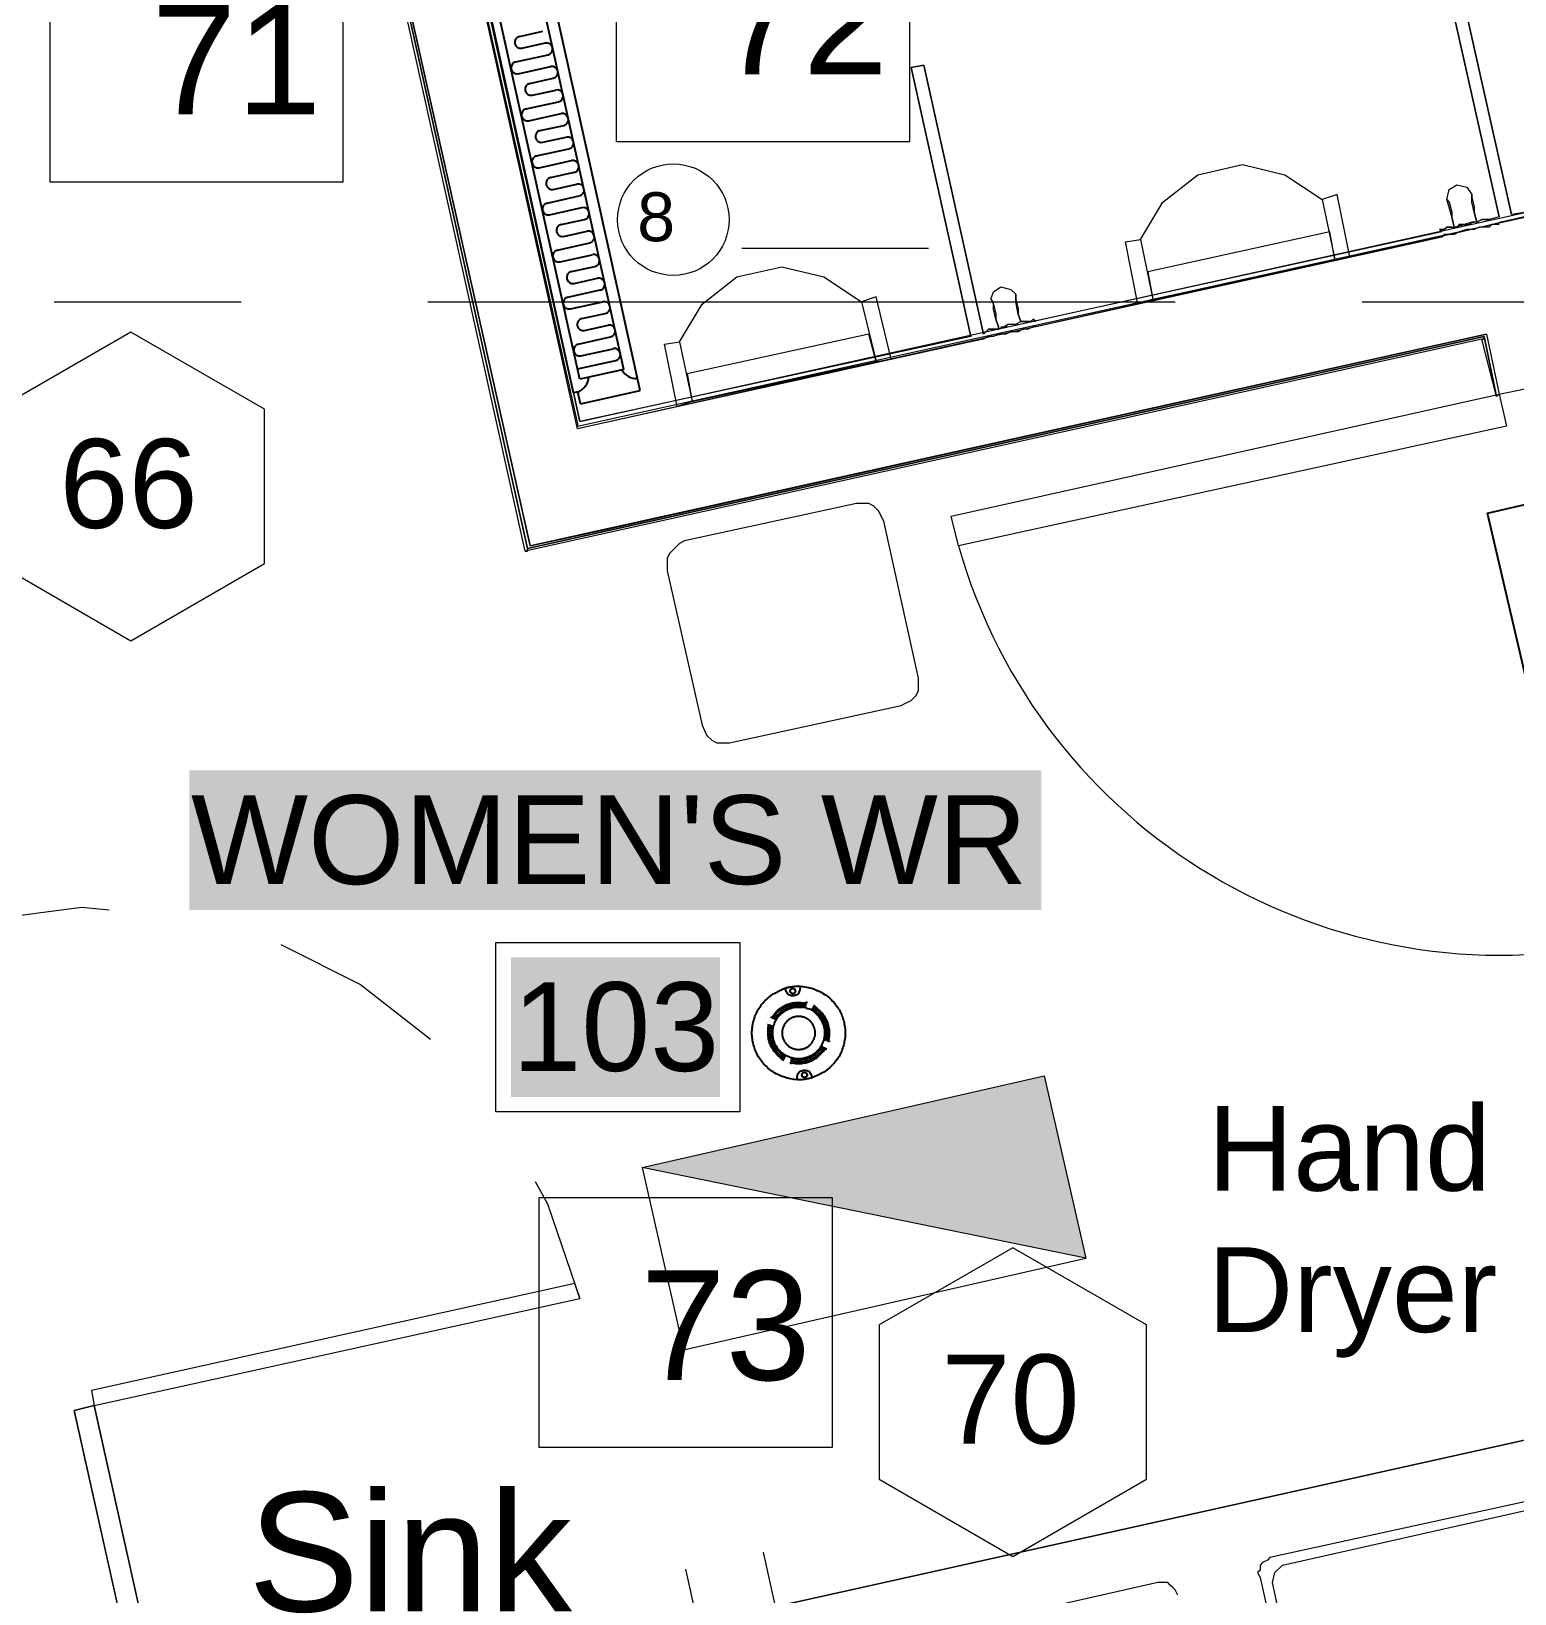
# Model space of a CAD drawing. Header units: inches. Extents: x 0.9 to 36.3, y 0.7 to 23.3.
# Drawn here: x 24.417 to 25.409, y 11.575 to 12.62 of the extents above; entities that cross this region are included whole.
import ezdxf

# ---------------------------------------------------------------- set-up
doc = ezdxf.new("R2010")
doc.units = ezdxf.units.IN
doc.linetypes.add('CENTER', pattern=[50.8, 31.75, -6.35, 6.35, -6.35])
doc.layers.add('Baseboard heater', color=7, linetype='Continuous', true_color=0x581317)
doc.layers.add('PDF_Solid Fills', color=7, linetype='Continuous', true_color=0xffffff)
for name, color, linetype, lineweight, true_color in [('Blocks', 7, 'Continuous', 5, 0x9a9c7f), ('Boarder for name', 7, 'Continuous', 5, 0x777777), ('Doors', 7, 'Continuous', 5, 0xf2db9c), ('Lights', 7, 'Continuous', 15, 0xff0a0a), ('Numbering Baseboard Heater', 7, 'Continuous', 0, 0x581317), ('Numbering Lights', 1, 'Continuous', 15, 0xff0000), ('PDF_Geometry', 7, 'Continuous', 9, 0x777777)]:
    doc.layers.add(name, color=color, linetype=linetype, lineweight=lineweight, true_color=true_color)
for name, color, linetype in [('EXIT', 10, 'Continuous'), ('PDF_Text', 7, 'Continuous'), ('Smoke Detector', 104, 'Continuous')]:
    doc.layers.add(name, color=color, linetype=linetype)
doc.layers.add('Numbering receptecles', color=170, linetype='Continuous', lineweight=15)
doc.layers.add('Receptacles', color=170, linetype='Continuous', lineweight=15)
doc.styles.add('PDF Arial', font='arial.ttf')
doc.styles.get("Standard").update_dxf_attribs({"font": 'arial.ttf'})

msp = doc.modelspace()

# ---------------------------------------------------------------- hatches: boundary and pattern name
at = {"layer": 'Lights', "linetype": 'ByBlock', "ltscale": 0.001, "transparency": 33554559}
h = msp.add_hatch(color=256, dxfattribs=at)
h.paths.add_polyline_path([(25.6302, 13.0601), (25.5733, 12.7916), (25.6839, 12.8159)])
h.paths.add_polyline_path([(24.7765, 12.5438), (24.7934, 12.5438), (24.7934, 12.5639), (24.7765, 12.5639)], flags=9)
h.paths.add_polyline_path([(25.6709, 12.9718), (25.6977, 12.9718), (25.6977, 12.9912), (25.6709, 12.9912)], flags=9)
h.paths.add_polyline_path([(25.0259, 12.9459), (25.0528, 12.9459), (25.0528, 12.9656), (25.0259, 12.9656)], flags=9)
h.paths.add_polyline_path([(25.0996, 13.5758), (25.1265, 13.5758), (25.1265, 13.5955), (25.0996, 13.5955)], flags=9)
h.paths.add_polyline_path([(24.8121, 13.5091), (24.8391, 13.5091), (24.8391, 13.5291), (24.8121, 13.5291)], flags=9)
h.paths.add_polyline_path([(24.7162, 12.7993), (24.7355, 12.8057), (24.7293, 12.8244), (24.71, 12.818)], flags=9)
msp.add_hatch(color=256, dxfattribs=at).paths.add_polyline_path([(24.8256, 11.8604), (25.1225, 11.7998), (25.0947, 11.9217)])

# ---------------------------------------------------------------- linework, layer by layer
at = {"layer": 'Baseboard heater', "linetype": 'ByBlock', "ltscale": 0.5}
for p, q in [((24.8244, 12.3802), (24.6663, 13.0938)), ((24.7798, 12.3787), (24.6252, 13.0763)), ((24.7827, 12.3793), (24.7798, 12.3787)), ((24.7845, 12.3713), (24.7827, 12.3793)), ((24.7845, 12.3713), (24.8244, 12.3802))]:
    msp.add_line(p, q, dxfattribs=at)
at = {"layer": 'Baseboard heater', "linetype": 'ByBlock', "ltscale": 0.3}
for p, q in [((24.8135, 12.3943), (24.6623, 13.0764)), ((24.784, 12.3877), (24.6328, 13.0699)), ((24.7435, 12.6169), (24.7592, 12.6204)), ((24.7411, 12.5999), (24.7627, 12.6047)), ((24.7452, 12.6091), (24.761, 12.6126)), ((24.7428, 12.592), (24.7645, 12.5968)), ((24.7505, 12.5855), (24.7662, 12.589)), ((24.7481, 12.5685), (24.7697, 12.5732)), ((24.7522, 12.5776), (24.7679, 12.5811)), ((24.7498, 12.5606), (24.7714, 12.5654)), ((24.7574, 12.554), (24.7732, 12.5575)), ((24.755, 12.537), (24.7767, 12.5418)), ((24.7592, 12.5462), (24.7749, 12.5497)), ((24.7568, 12.5291), (24.7784, 12.5339)), ((24.7644, 12.5226), (24.7801, 12.5261)), ((24.762, 12.5055), (24.7836, 12.5103)), ((24.7662, 12.5147), (24.7819, 12.5182)), ((24.7637, 12.4977), (24.7854, 12.5025)), ((24.7714, 12.4911), (24.7871, 12.4946)), ((24.769, 12.4741), (24.7906, 12.4789)), ((24.7731, 12.4832), (24.7889, 12.4867)), ((24.7707, 12.4662), (24.7923, 12.471)), ((24.7783, 12.4597), (24.7941, 12.4631)), ((24.7759, 12.4426), (24.7976, 12.4474)), ((24.7801, 12.4518), (24.7958, 12.4553)), ((24.7777, 12.4348), (24.7993, 12.4395)), ((24.7853, 12.4282), (24.801, 12.4317)), ((24.7829, 12.4112), (24.8045, 12.416)), ((24.7871, 12.4203), (24.8028, 12.4238)), ((24.7846, 12.4033), (24.8063, 12.4081)), ((24.7825, 12.3946), (24.808, 12.4002)), ((24.8135, 12.3943), (24.784, 12.3877))]:
    msp.add_line(p, q, dxfattribs=at)
for centre, radius, start, end in [((24.7444, 12.613), 0.00403, 102.4916, 282.4916), ((24.7618, 12.6086), 0.00403, 282.4916, 102.4916), ((24.742, 12.596), 0.00403, 102.4916, 282.4916), ((24.7653, 12.5929), 0.00403, 282.4916, 102.4916), ((24.7513, 12.5816), 0.00403, 102.4916, 282.4916), ((24.7688, 12.5772), 0.00403, 282.4916, 102.4916), ((24.7489, 12.5645), 0.00403, 102.4916, 282.4916), ((24.7723, 12.5614), 0.00403, 282.4916, 102.4916), ((24.7583, 12.5501), 0.00403, 102.4916, 282.4916), ((24.7758, 12.5457), 0.00403, 282.4916, 102.4916), ((24.7559, 12.5331), 0.00403, 102.4916, 282.4916), ((24.7793, 12.53), 0.00403, 282.4916, 102.4916), ((24.7653, 12.5186), 0.00403, 102.4916, 282.4916), ((24.7828, 12.5143), 0.00403, 282.4916, 102.4916), ((24.7629, 12.5016), 0.00403, 102.4916, 282.4916), ((24.7862, 12.4985), 0.00403, 282.4916, 102.4916), ((24.7723, 12.4872), 0.00403, 102.4916, 282.4916), ((24.7897, 12.4828), 0.00403, 282.4916, 102.4916), ((24.7698, 12.4701), 0.00403, 102.4916, 282.4916), ((24.7932, 12.4671), 0.00403, 282.4916, 102.4916), ((24.7792, 12.4557), 0.00403, 102.4916, 282.4916), ((24.7967, 12.4513), 0.00403, 282.4916, 102.4916), ((24.7768, 12.4387), 0.00403, 102.4916, 282.4916), ((24.8002, 12.4356), 0.00403, 282.4916, 102.4916), ((24.7862, 12.4243), 0.00403, 102.4916, 282.4916), ((24.8037, 12.4199), 0.00403, 282.4916, 102.4916), ((24.7838, 12.4072), 0.00403, 102.4916, 282.4916), ((24.8071, 12.4042), 0.00403, 282.4916, 102.4916), ((24.7783, 12.3901), 0.0117, 292.5985, 354.6515), ((24.8221, 12.3998), 0.0117, 210.3318, 272.3848)]:
    msp.add_arc(centre, radius, start, end, dxfattribs=at)
at = {"layer": 'Blocks', "linetype": 'ByBlock'}
for points in [[(25.159, 12.4812), (25.174, 12.5062), (25.1973, 12.5245), (25.2273, 12.5312), (25.2556, 12.5245), (25.2806, 12.5078)], [(24.8507, 12.4128), (24.8657, 12.4378), (24.889, 12.4562), (24.919, 12.4628), (24.9473, 12.4562), (24.9723, 12.4395)], [(25.504, 11.4962), (25.4723, 11.6379), (25.4706, 11.6412), (25.469, 11.6429), (25.4673, 11.6445), (25.4656, 11.6462), (25.4623, 11.6462), (25.459, 11.6462), (25.2456, 11.5995), (25.244, 11.5979), (25.2406, 11.5962), (25.239, 11.5945), (25.239, 11.5912), (25.2373, 11.5895), (25.239, 11.5862), (25.2706, 11.4445)], [(25.184, 11.5745), (25.1823, 11.5779), (25.1806, 11.5795), (25.179, 11.5812), (25.1773, 11.5829), (25.174, 11.5829), (25.1706, 11.5829), (24.9573, 11.5345)]]:
    msp.add_lwpolyline(points, dxfattribs=at)
for points in [[(25.299, 12.4695), (25.2906, 12.5112), (25.2806, 12.5078), (25.289, 12.4678)], [(25.1573, 12.4378), (25.149, 12.4795), (25.159, 12.4812), (25.1673, 12.4412)], [(25.289, 12.4678), (25.2856, 12.4862), (25.164, 12.4595), (25.1673, 12.4412)], [(24.9823, 12.3995), (24.9773, 12.4178), (24.8557, 12.3912), (24.859, 12.3728)], [(24.849, 12.3695), (24.8407, 12.4112), (24.8507, 12.4128), (24.859, 12.3728)], [(24.999, 12.1695), (25.0023, 12.1712), (25.0056, 12.1728), (25.009, 12.1762), (25.0106, 12.1795), (25.0106, 12.1845), (25.0106, 12.1878), (24.9873, 12.2928), (24.9856, 12.2962), (24.984, 12.2995), (24.9807, 12.3028), (24.9773, 12.3045), (24.9723, 12.3045), (24.969, 12.3045), (24.854, 12.2795), (24.8507, 12.2778), (24.8473, 12.2745), (24.844, 12.2712), (24.8423, 12.2678), (24.8423, 12.2645), (24.8423, 12.2595), (24.8657, 12.1562), (24.8673, 12.1528), (24.869, 12.1495), (24.8723, 12.1462), (24.8757, 12.1445), (24.8807, 12.1445), (24.884, 12.1445)], [(25.4956, 11.5012), (25.494, 11.4929), (25.4873, 11.4879), (25.289, 11.4445), (25.2806, 11.4462), (25.2756, 11.4512), (25.2473, 11.5829), (25.249, 11.5895), (25.254, 11.5945), (25.454, 11.6395), (25.4623, 11.6379), (25.4656, 11.6312)]]:
    msp.add_lwpolyline(points, close=True, dxfattribs=at)
at = {"layer": 'Boarder for name', "linetype": 'ByBlock'}
msp.add_lwpolyline([(24.7278, 12.011), (24.8911, 12.011), (24.8911, 11.8977), (24.7278, 11.8977)], close=True, dxfattribs=at)
at = {"layer": 'Doors', "linetype": 'ByBlock'}
msp.add_lwpolyline([(25.404, 12.3562), (25.0373, 12.2762), (25.0323, 12.2962), (25.399, 12.3778)], close=True, dxfattribs=at)
for points in [[(24.3857, 12.0262), (24.4507, 12.0345), (24.469, 12.0328)], [(24.584, 12.0095), (24.6373, 11.9828), (24.684, 11.9462)], [(24.754, 11.8512), (24.7623, 11.8362), (24.784, 11.7729), (24.7807, 11.7829), (24.4573, 11.7112), (24.459, 11.7012), (24.784, 11.7729)]]:
    msp.add_lwpolyline(points, dxfattribs=at)
msp.add_arc((25.4, 12.3797), 0.3772, 195.9277, 282.335, dxfattribs=at)
at = {"layer": 'EXIT', "linetype": 'ByBlock', "ltscale": 0.001}
msp.add_lwpolyline([(25.4971, 12.3227), (25.5503, 12.094), (25.4445, 12.0695), (25.3912, 12.2982)], close=True, dxfattribs=at)
at = {"layer": 'Lights', "linetype": 'ByBlock'}
msp.add_lwpolyline([(24.8256, 11.8604), (25.0947, 11.9217), (25.1225, 11.7998), (24.8256, 11.8604), (24.8534, 11.7385), (25.1225, 11.7998)], dxfattribs=at)
at = {"layer": 'Numbering Baseboard Heater', "linetype": 'ByBlock', "ltscale": 0.001}
msp.add_circle((24.8465, 12.4944), 0.0373, dxfattribs=at)
at = {"layer": 'Numbering Lights', "linetype": 'ByBlock', "ltscale": 0.001}
for points in [[(24.4836, 12.4192), (24.3942, 12.3676), (24.3942, 12.2644), (24.4836, 12.2128), (24.573, 12.2644), (24.573, 12.3676)], [(25.0736, 11.8068), (24.9842, 11.7552), (24.9842, 11.652), (25.0736, 11.6003), (25.163, 11.652), (25.163, 11.7552)]]:
    msp.add_lwpolyline(points, close=True, dxfattribs=at)
at = {"layer": 'Numbering receptecles', "linetype": 'ByBlock', "ltscale": 0.001}
for points in [[(24.8084, 12.7137), (25.0044, 12.7137), (25.0044, 12.5464), (24.8084, 12.5464)], [(24.4295, 12.6869), (24.6255, 12.6869), (24.6255, 12.5196), (24.4295, 12.5196)], [(24.7567, 11.8404), (24.9527, 11.8404), (24.9527, 11.6731), (24.7567, 11.6731)]]:
    msp.add_lwpolyline(points, close=True, dxfattribs=at)
at = {"layer": 'PDF_Geometry', "linetype": 'ByBlock'}
for points in [[(24.5173, 13.3178), (24.7507, 12.2762), (24.7973, 12.2862), (25.3906, 12.4178), (25.399, 12.3778), (25.4473, 12.3878), (25.434, 12.4495), (25.6623, 12.4995), (25.6523, 12.5478), (25.4223, 12.4978), (25.374, 12.4862), (24.7823, 12.3545), (24.4307, 13.9394), (24.4623, 13.9478), (24.4423, 14.0378), (24.3507, 14.0178), (24.3707, 13.9261), (24.3823, 13.9294), (24.3823, 13.9278)], [(24.584, 13.4445), (24.5423, 13.4361), (24.7007, 12.7245), (24.7823, 12.3578), (24.7823, 12.3562), (25.4173, 12.4962), (25.4173, 12.4995), (25.4173, 12.4978)], [(25.389, 12.4162), (24.749, 12.2745), (24.749, 12.2728), (24.7473, 12.2728), (24.5157, 13.3178), (24.4557, 13.3045), (24.5273, 13.3211), (24.5257, 13.3328), (24.4523, 13.3178), (24.4557, 13.3045), (24.4523, 13.3178), (24.5007, 13.3278), (24.5007, 13.3295), (24.509, 13.3311), (24.5073, 13.3445), (24.509, 13.3445), (24.5107, 13.3311), (24.524, 13.3345)], [(25.3906, 12.4178), (24.7507, 12.2762), (24.5173, 13.3178), (24.749, 12.2745), (24.5173, 13.3178)], [(24.704, 12.7245), (24.784, 12.3595), (24.704, 12.7245), (24.7007, 12.7245)], [(25.364, 12.5078), (25.3656, 12.5145), (25.3706, 12.5178), (25.3773, 12.5162), (25.3806, 12.5112), (25.3806, 12.5095), (25.3823, 12.5028), (25.3823, 12.4995), (25.384, 12.4928), (25.3823, 12.4995), (25.3806, 12.5062), (25.3806, 12.5112)], [(25.0456, 12.4162), (24.784, 12.3595), (25.4173, 12.4995), (25.4073, 12.4978)], [(25.399, 12.4912), (25.394, 12.4912), (25.3923, 12.4895), (25.389, 12.4895), (25.3856, 12.4895), (25.3823, 12.4878), (25.3773, 12.4878), (25.3723, 12.4862), (25.369, 12.4845), (25.3656, 12.4845), (25.3623, 12.4845), (25.3606, 12.4828), (25.089, 12.4228), (25.0873, 12.4228), (25.084, 12.4212), (25.0806, 12.4212), (25.0773, 12.4195), (25.0723, 12.4195), (25.069, 12.4178), (25.064, 12.4178), (25.0606, 12.4162), (25.059, 12.4162), (25.0573, 12.4162), (25.054, 12.4145), (25.0456, 12.4128), (24.7823, 12.3545)], [(25.3673, 12.4895), (25.364, 12.4895), (25.3623, 12.4878), (25.3606, 12.4878), (25.359, 12.4878), (25.3606, 12.4878), (25.3623, 12.4878), (25.364, 12.4895), (25.3673, 12.4895), (25.369, 12.4895)], [(25.399, 12.4962), (25.3923, 12.4945)], [(25.3923, 12.4945), (25.3923, 12.4945)], [(25.3923, 12.4945), (25.3923, 12.4945)], [(25.394, 12.4912), (25.394, 12.4912)], [(25.394, 12.4912), (25.394, 12.4912)], [(25.399, 12.4928), (25.4073, 12.4945)], [(25.399, 12.4928), (25.399, 12.4928)], [(25.4073, 12.4945), (25.4073, 12.4945)], [(25.3606, 12.4862), (25.0873, 12.4262)], [(24.8923, 12.4753), (25.0173, 12.4753)], [(25.059, 12.4412), (25.0606, 12.4462), (25.0656, 12.4495), (25.0723, 12.4478), (25.0756, 12.4445), (25.0756, 12.4412), (25.0773, 12.4345), (25.0773, 12.4312), (25.079, 12.4262), (25.0773, 12.4312), (25.0756, 12.4395), (25.0756, 12.4428), (25.0756, 12.4445)], [(24.4323, 12.4395), (24.5573, 12.4395)], [(24.6823, 12.4395), (25.1823, 12.4395)], [(25.3073, 12.4395), (25.4306, 12.4395)], [(25.0656, 12.4228), (25.0673, 12.4228), (25.069, 12.4228), (25.0706, 12.4245), (25.0756, 12.4245), (25.079, 12.4262), (25.084, 12.4262), (25.0856, 12.4262), (25.0873, 12.4278), (25.0856, 12.4262), (25.084, 12.4262), (25.079, 12.4262)], [(25.0556, 12.4195), (25.054, 12.4178)], [(25.064, 12.4212), (25.059, 12.4212), (25.0573, 12.4212), (25.0556, 12.4195), (25.0573, 12.4212), (25.059, 12.4212), (25.064, 12.4212), (25.064, 12.4228), (25.064, 12.4212), (25.059, 12.4212), (25.0573, 12.4212), (25.0556, 12.4195), (25.0573, 12.4212), (25.059, 12.4212), (25.064, 12.4212), (25.0673, 12.4228), (25.0706, 12.4245), (25.074, 12.4245), (25.0756, 12.4245), (25.0773, 12.4245)], [(25.0556, 12.4195), (25.0556, 12.4195)], [(25.0556, 12.4195), (25.0556, 12.4195)], [(25.399, 12.3778), (25.3973, 12.3762), (25.3873, 12.4145), (25.389, 12.4145), (25.389, 12.4162), (25.3973, 12.3762)], [(25.389, 12.4162), (25.3973, 12.3762), (25.389, 12.4162)], [(25.3973, 12.3762), (25.3973, 12.3762)], [(24.284, 11.2529), (24.5323, 11.3079), (24.284, 11.2529), (24.5323, 11.3095), (24.4457, 11.6979), (24.459, 11.7012), (24.5457, 11.3112), (24.589, 11.3195), (24.5457, 11.3112), (24.589, 11.3212)], [(24.564, 11.2295), (24.459, 11.7012), (24.4457, 11.6979), (24.5507, 11.2262), (24.564, 11.2295), (24.5507, 11.2262)]]:
    msp.add_lwpolyline(points, dxfattribs=at)
for points in [[(25.4073, 12.4978), (25.3673, 12.6762), (25.359, 12.6745), (25.399, 12.4962), (25.359, 12.6745), (25.3673, 12.6762)], [(25.054, 12.4178), (25.014, 12.5978), (25.0056, 12.5962), (25.0456, 12.4162), (25.0056, 12.5962), (25.014, 12.5978)], [(25.369, 12.4895), (25.3673, 12.4962), (25.3656, 12.5028), (25.364, 12.5078), (25.3656, 12.5062), (25.3673, 12.4995), (25.3673, 12.4962)], [(25.384, 12.4928), (25.3873, 12.4945), (25.3906, 12.4945), (25.3923, 12.4945), (25.3906, 12.4945), (25.3873, 12.4945)], [(25.3606, 12.4862), (25.359, 12.4878)], [(24.9923, 12.4012), (24.9823, 12.4428), (24.9723, 12.4395), (24.9823, 12.3995)], [(25.064, 12.4228), (25.0623, 12.4278), (25.0606, 12.4345), (25.0606, 12.4395), (25.059, 12.4412), (25.0606, 12.4378), (25.0623, 12.4312), (25.0623, 12.4278)], [(25.079, 12.4262), (25.084, 12.4262), (25.0856, 12.4262), (25.0873, 12.4278), (25.0856, 12.4262), (25.084, 12.4262)], [(25.0873, 12.4278), (25.089, 12.4262)], [(24.7473, 12.2728), (24.749, 12.2728), (24.749, 12.2745), (25.389, 12.4162), (25.389, 12.4145), (25.3873, 12.4145)], [(24.589, 11.3195), (24.5523, 11.4862), (25.5273, 11.7029), (24.5523, 11.4862)]]:
    msp.add_lwpolyline(points, close=True, dxfattribs=at)
msp.add_lwpolyline([(25.384, 12.4928), (25.3873, 12.4945), (25.3906, 12.4945), (25.3923, 12.4945), (25.3906, 12.4945), (25.3873, 12.4945), (25.384, 12.4928), (25.3806, 12.4928), (25.3756, 12.4912), (25.374, 12.4912), (25.3723, 12.4912), (25.3706, 12.4895), (25.369, 12.4895, 0.010637), (25.3756, 12.4912), (25.379, 12.4912), (25.3806, 12.4928), (25.3823, 12.4928)], format="xyb", dxfattribs=at)
at = {"layer": 'PDF_Solid Fills', "linetype": 'ByBlock', "transparency": 33554559}
for points in [[(24.5228, 12.0327), (25.0928, 12.0327), (24.5228, 12.126), (25.0928, 12.126)], [(24.7378, 11.9077), (24.8778, 11.9077), (24.7378, 12.001), (24.8778, 12.001)]]:
    msp.add_solid(points, dxfattribs=at)
at = {"layer": 'Receptacles', "linetype": 'ByBlock'}
for points in [[(24.9065, 11.6032), (24.9505, 11.404)], [(24.8547, 11.5918), (24.8987, 11.3925)]]:
    msp.add_lwpolyline(points, dxfattribs=at)
at = {"layer": 'Smoke Detector', "linetype": 'ByBlock'}
for points in [[(24.9302, 11.9191), (24.9273, 11.9194), (24.9249, 11.9198), (24.9228, 11.9203), (24.9209, 11.9208), (24.9193, 11.9214), (24.9178, 11.922), (24.9165, 11.9226), (24.9154, 11.9232), (24.9143, 11.9238), (24.9133, 11.9244), (24.9123, 11.925), (24.9114, 11.9257), (24.9106, 11.9263), (24.9098, 11.927), (24.909, 11.9277), (24.9083, 11.9284), (24.9076, 11.9291), (24.9069, 11.9299), (24.9062, 11.9307), (24.9056, 11.9315), (24.905, 11.9323), (24.9044, 11.9331), (24.9038, 11.934), (24.9033, 11.9348), (24.9028, 11.9357), (24.9023, 11.9366), (24.9019, 11.9376), (24.9015, 11.9385), (24.9011, 11.9395), (24.9008, 11.9404), (24.9005, 11.9414), (24.9002, 11.9424), (24.8999, 11.9434), (24.8997, 11.9444), (24.8995, 11.9454), (24.8994, 11.9464), (24.8993, 11.9474), (24.8992, 11.9484), (24.8991, 11.9494), (24.8991, 11.9504), (24.8991, 11.9515), (24.8992, 11.9525), (24.8993, 11.9535), (24.8994, 11.9545), (24.8995, 11.9555), (24.8997, 11.9565), (24.8999, 11.9575), (24.9002, 11.9585), (24.9005, 11.9595), (24.9008, 11.9605), (24.9011, 11.9614), (24.9015, 11.9624), (24.9019, 11.9633), (24.9023, 11.9642), (24.9028, 11.9652), (24.9033, 11.9661), (24.9038, 11.9669), (24.9044, 11.9678), (24.905, 11.9686), (24.9056, 11.9695), (24.9063, 11.9703), (24.9071, 11.9712), (24.9079, 11.9721), (24.9088, 11.9729), (24.9098, 11.9738), (24.9109, 11.9747), (24.9121, 11.9757), (24.9136, 11.9766), (24.9153, 11.9776), (24.9172, 11.9786), (24.9195, 11.9797), (24.9222, 11.9808)], [(24.9303, 11.9819), (24.9332, 11.9815), (24.9357, 11.9811), (24.9379, 11.9806), (24.9398, 11.9801), (24.9414, 11.9795), (24.9428, 11.9789), (24.9441, 11.9783), (24.9453, 11.9777), (24.9464, 11.9771), (24.9474, 11.9765), (24.9484, 11.9759), (24.9492, 11.9752), (24.9501, 11.9746), (24.9509, 11.9739), (24.9517, 11.9732), (24.9524, 11.9725), (24.9531, 11.9718), (24.9538, 11.971), (24.9545, 11.9702), (24.9551, 11.9694), (24.9557, 11.9686), (24.9563, 11.9678), (24.9568, 11.9669), (24.9574, 11.9661), (24.9579, 11.9652), (24.9583, 11.9642), (24.9588, 11.9633), (24.9592, 11.9624), (24.9595, 11.9614), (24.9599, 11.9605), (24.9602, 11.9595), (24.9605, 11.9585), (24.9607, 11.9575), (24.9609, 11.9565), (24.9611, 11.9555), (24.9613, 11.9545), (24.9614, 11.9535), (24.9615, 11.9525), (24.9615, 11.9515), (24.9615, 11.9504), (24.9615, 11.9494), (24.9615, 11.9484), (24.9614, 11.9474), (24.9613, 11.9464), (24.9611, 11.9454), (24.9609, 11.9444), (24.9607, 11.9434), (24.9605, 11.9424), (24.9602, 11.9414), (24.9599, 11.9404), (24.9595, 11.9395), (24.9592, 11.9385), (24.9588, 11.9376), (24.9583, 11.9366), (24.9579, 11.9357), (24.9574, 11.9348), (24.9568, 11.934), (24.9563, 11.9331), (24.9557, 11.9322), (24.955, 11.9314), (24.9543, 11.9305), (24.9536, 11.9297), (24.9527, 11.9288), (24.9519, 11.928), (24.9509, 11.9271), (24.9498, 11.9262), (24.9486, 11.9252), (24.9471, 11.9243), (24.9455, 11.9233), (24.9435, 11.9223), (24.9412, 11.9213), (24.9386, 11.9202)], [(24.9123, 11.9608), (24.9135, 11.9623), (24.9146, 11.9636), (24.9156, 11.9647), (24.9165, 11.9656), (24.9174, 11.9663), (24.9182, 11.967), (24.919, 11.9675), (24.9197, 11.968), (24.9204, 11.9684), (24.9211, 11.9688), (24.9218, 11.9691), (24.9225, 11.9694), (24.9232, 11.9697), (24.9239, 11.9699), (24.9247, 11.9701), (24.9255, 11.9703), (24.9263, 11.9705), (24.9272, 11.9707), (24.9282, 11.9708), (24.9294, 11.9709), (24.9307, 11.9709), (24.9321, 11.9709), (24.9338, 11.9707), (24.9357, 11.9705)], [(24.9391, 11.9657), (24.9404, 11.9647), (24.9415, 11.9638), (24.9424, 11.9629), (24.9431, 11.9621), (24.9438, 11.9614), (24.9443, 11.9607), (24.9448, 11.9601), (24.9452, 11.9594), (24.9455, 11.9588), (24.9458, 11.9583), (24.9461, 11.9577), (24.9464, 11.9571), (24.9466, 11.9566), (24.9468, 11.956), (24.947, 11.9555), (24.9471, 11.9549), (24.9473, 11.9544), (24.9474, 11.9538), (24.9475, 11.9533), (24.9476, 11.9527), (24.9476, 11.9522), (24.9477, 11.9516), (24.9477, 11.951), (24.9477, 11.9504), (24.9477, 11.9499), (24.9477, 11.9493), (24.9476, 11.9487), (24.9476, 11.9482), (24.9475, 11.9476), (24.9474, 11.9471), (24.9473, 11.9465), (24.9471, 11.9459), (24.947, 11.9454), (24.9468, 11.9449), (24.9466, 11.9443), (24.9464, 11.9438), (24.9462, 11.9433), (24.9459, 11.9428), (24.9457, 11.9423), (24.9454, 11.9418), (24.9451, 11.9413), (24.9448, 11.9408), (24.9445, 11.9403), (24.9441, 11.9399), (24.9438, 11.9394), (24.9434, 11.939), (24.943, 11.9386), (24.9426, 11.9382), (24.9422, 11.9378), (24.9418, 11.9374), (24.9414, 11.937), (24.9409, 11.9367), (24.9405, 11.9363), (24.94, 11.936), (24.9395, 11.9357), (24.939, 11.9354), (24.9385, 11.9351), (24.938, 11.9349), (24.9375, 11.9346), (24.937, 11.9344), (24.9365, 11.9342), (24.9359, 11.934), (24.9354, 11.9338), (24.9348, 11.9337), (24.9343, 11.9335), (24.9337, 11.9334), (24.9332, 11.9333), (24.9326, 11.9332), (24.932, 11.9331), (24.9315, 11.9331), (24.9309, 11.9331), (24.9303, 11.9331), (24.9298, 11.9331), (24.9292, 11.9331), (24.9286, 11.9331), (24.9281, 11.9332), (24.9275, 11.9333), (24.9269, 11.9334), (24.9264, 11.9335), (24.9258, 11.9337), (24.9253, 11.9338), (24.9247, 11.934), (24.9242, 11.9342), (24.9237, 11.9344), (24.9232, 11.9346), (24.9226, 11.9349), (24.9221, 11.9351), (24.9216, 11.9354), (24.9212, 11.9357), (24.9207, 11.936), (24.9202, 11.9363), (24.9197, 11.9367), (24.9193, 11.937), (24.9189, 11.9374), (24.9184, 11.9378), (24.918, 11.9382), (24.9176, 11.9386), (24.9173, 11.939), (24.9169, 11.9394), (24.9165, 11.9399), (24.9162, 11.9403), (24.9159, 11.9408), (24.9156, 11.9413), (24.9153, 11.9418), (24.915, 11.9423), (24.9147, 11.9428), (24.9145, 11.9433), (24.9143, 11.9438), (24.9141, 11.9443), (24.9139, 11.9449), (24.9137, 11.9454), (24.9135, 11.9459), (24.9134, 11.9465), (24.9133, 11.9471), (24.9132, 11.9476), (24.9131, 11.9482), (24.913, 11.9487), (24.913, 11.9493), (24.913, 11.9499), (24.9129, 11.9504), (24.913, 11.951), (24.913, 11.9516), (24.913, 11.9522), (24.9131, 11.9527), (24.9132, 11.9533), (24.9133, 11.9538), (24.9134, 11.9544), (24.9135, 11.9549), (24.9137, 11.9555), (24.9139, 11.956), (24.9141, 11.9566), (24.9143, 11.9571), (24.9145, 11.9576), (24.9147, 11.9581), (24.915, 11.9586), (24.9153, 11.9591), (24.9156, 11.9596), (24.9159, 11.9601), (24.9162, 11.9606), (24.9165, 11.961), (24.9169, 11.9615), (24.9173, 11.9619), (24.9176, 11.9623), (24.918, 11.9627), (24.9184, 11.9631), (24.9189, 11.9635), (24.9193, 11.9639), (24.9197, 11.9642), (24.9202, 11.9646), (24.9207, 11.9649), (24.9212, 11.9652), (24.9216, 11.9655), (24.9221, 11.9658), (24.9226, 11.966), (24.9232, 11.9663), (24.9237, 11.9665), (24.9242, 11.9667), (24.9247, 11.9669), (24.9253, 11.9671), (24.9258, 11.9672), (24.9264, 11.9674), (24.9269, 11.9675), (24.9275, 11.9676), (24.9281, 11.9677), (24.9287, 11.9677), (24.9294, 11.9678), (24.93, 11.9678), (24.9307, 11.9678), (24.9314, 11.9678), (24.9322, 11.9677), (24.9329, 11.9677), (24.9335, 11.9677), (24.9341, 11.9677), (24.9346, 11.9679), (24.9349, 11.968), (24.9351, 11.9683)], [(24.9151, 11.9592), (24.9148, 11.9594), (24.9146, 11.9596), (24.9143, 11.9597), (24.9141, 11.9599), (24.914, 11.9601), (24.9139, 11.9603), (24.9139, 11.9606), (24.914, 11.9609), (24.9141, 11.9612), (24.9143, 11.9616), (24.9146, 11.962), (24.9149, 11.9624), (24.9152, 11.9629), (24.9156, 11.9634), (24.916, 11.9638), (24.9165, 11.9643), (24.9169, 11.9647), (24.9174, 11.9652), (24.9179, 11.9656), (24.9184, 11.966), (24.9189, 11.9664), (24.9195, 11.9667), (24.92, 11.9671), (24.9205, 11.9674), (24.9211, 11.9677), (24.9217, 11.968), (24.9222, 11.9683), (24.9228, 11.9685), (24.9234, 11.9688), (24.924, 11.969), (24.9246, 11.9692), (24.9253, 11.9694), (24.9259, 11.9695), (24.9265, 11.9697), (24.9271, 11.9698), (24.9278, 11.9699), (24.9284, 11.9699), (24.9291, 11.97), (24.9297, 11.97), (24.9303, 11.97), (24.931, 11.97), (24.9316, 11.97), (24.9322, 11.97), (24.9328, 11.9699), (24.9333, 11.9699), (24.9338, 11.9699), (24.9343, 11.9699), (24.9347, 11.9699), (24.935, 11.97), (24.9352, 11.9701), (24.9354, 11.9702), (24.9356, 11.9704), (24.9357, 11.9706), (24.9358, 11.9708), (24.9359, 11.9711), (24.9359, 11.9714)], [(24.9143, 11.9597), (24.9154, 11.961), (24.9163, 11.9622), (24.9172, 11.9631), (24.918, 11.9639), (24.9188, 11.9646), (24.9195, 11.9652), (24.9202, 11.9656), (24.9209, 11.9661), (24.9215, 11.9664), (24.9221, 11.9668), (24.9227, 11.9671), (24.9233, 11.9673), (24.9239, 11.9676), (24.9244, 11.9678), (24.925, 11.968), (24.9256, 11.9681), (24.9262, 11.9683), (24.9268, 11.9684), (24.9274, 11.9685), (24.928, 11.9686), (24.9286, 11.9687), (24.9293, 11.9687), (24.93, 11.9687), (24.9307, 11.9687), (24.9315, 11.9687), (24.9323, 11.9686), (24.933, 11.9686), (24.9337, 11.9687), (24.9343, 11.9687), (24.9349, 11.9689), (24.9352, 11.9692), (24.9355, 11.9696)], [(24.9349, 11.9674), (24.9363, 11.9669), (24.9374, 11.9665), (24.9382, 11.9663), (24.9387, 11.9661), (24.9391, 11.9661), (24.9393, 11.9662), (24.9395, 11.9663), (24.9396, 11.9665), (24.9397, 11.9666), (24.9397, 11.9668), (24.9398, 11.9669), (24.9399, 11.967), (24.94, 11.9672), (24.9401, 11.9673), (24.9402, 11.9675), (24.9403, 11.9676), (24.9403, 11.9678), (24.9404, 11.9679), (24.9405, 11.9681), (24.9406, 11.9683), (24.9407, 11.9685), (24.9409, 11.9687), (24.941, 11.969), (24.9412, 11.9692)], [(24.9396, 11.9665), (24.9409, 11.9654), (24.9421, 11.9645), (24.943, 11.9636), (24.9438, 11.9627), (24.9445, 11.962), (24.945, 11.9613), (24.9455, 11.9606), (24.9459, 11.9599), (24.9463, 11.9593), (24.9466, 11.9587), (24.947, 11.9581), (24.9472, 11.9574), (24.9475, 11.9568), (24.9477, 11.9562), (24.9479, 11.9555), (24.9481, 11.9548), (24.9482, 11.954), (24.9484, 11.9532), (24.9485, 11.9523), (24.9486, 11.9513), (24.9486, 11.9501), (24.9485, 11.9488), (24.9484, 11.9473), (24.9482, 11.9457)], [(24.9402, 11.9676), (24.9417, 11.9665), (24.9429, 11.9654), (24.9439, 11.9645), (24.9448, 11.9636), (24.9455, 11.9628), (24.9461, 11.962), (24.9466, 11.9613), (24.947, 11.9606), (24.9474, 11.9599), (24.9478, 11.9593), (24.9481, 11.9586), (24.9484, 11.958), (24.9486, 11.9574), (24.9489, 11.9567), (24.9491, 11.9561), (24.9492, 11.9555), (24.9494, 11.9549), (24.9495, 11.9543), (24.9497, 11.9536), (24.9497, 11.953), (24.9498, 11.9524), (24.9499, 11.9517), (24.9499, 11.9511), (24.9499, 11.9504), (24.9499, 11.9498), (24.9499, 11.9492), (24.9498, 11.9486), (24.9498, 11.948), (24.9497, 11.9475), (24.9495, 11.947), (24.9494, 11.9466), (24.9493, 11.9463), (24.9491, 11.946), (24.9489, 11.9458), (24.9487, 11.9457), (24.9485, 11.9457), (24.9482, 11.9457), (24.9479, 11.9457), (24.9476, 11.9458), (24.9473, 11.9459)], [(24.9407, 11.9684), (24.9422, 11.9673), (24.9435, 11.9662), (24.9446, 11.9652), (24.9455, 11.9642), (24.9462, 11.9634), (24.9468, 11.9626), (24.9474, 11.9618), (24.9478, 11.9611), (24.9483, 11.9604), (24.9486, 11.9597), (24.949, 11.959), (24.9493, 11.9583), (24.9496, 11.9576), (24.9498, 11.9569), (24.95, 11.9561), (24.9502, 11.9553), (24.9504, 11.9545), (24.9506, 11.9536), (24.9507, 11.9525), (24.9508, 11.9514), (24.9508, 11.9501), (24.9507, 11.9486), (24.9506, 11.947), (24.9504, 11.9451)], [(24.9094, 11.9561), (24.9097, 11.956), (24.91, 11.9559), (24.9102, 11.9558), (24.9105, 11.9558), (24.9107, 11.9557), (24.9109, 11.9557), (24.9111, 11.9556), (24.9113, 11.9556), (24.9115, 11.9555), (24.9117, 11.9554), (24.9119, 11.9554), (24.9122, 11.9553), (24.9124, 11.9552), (24.9127, 11.9552), (24.913, 11.9551), (24.9133, 11.955)], [(24.9199, 11.9325), (24.9184, 11.9336), (24.9172, 11.9347), (24.9161, 11.9357), (24.9152, 11.9367), (24.9145, 11.9375), (24.9138, 11.9383), (24.9133, 11.9391), (24.9128, 11.9398), (24.9124, 11.9405), (24.912, 11.9412), (24.9117, 11.9419), (24.9114, 11.9426), (24.9111, 11.9433), (24.9109, 11.944), (24.9106, 11.9448), (24.9104, 11.9456), (24.9102, 11.9464), (24.9101, 11.9473), (24.91, 11.9484), (24.9099, 11.9495), (24.9099, 11.9508), (24.9099, 11.9523), (24.91, 11.9539), (24.9103, 11.9558)], [(24.9115, 11.9613), (24.9118, 11.9611), (24.912, 11.961), (24.9122, 11.9609), (24.9123, 11.9608), (24.9125, 11.9607), (24.9127, 11.9606), (24.9129, 11.9605), (24.9132, 11.9604)], [(24.9204, 11.9333), (24.919, 11.9344), (24.9178, 11.9355), (24.9168, 11.9364), (24.9159, 11.9373), (24.9152, 11.9381), (24.9146, 11.9389), (24.9141, 11.9396), (24.9136, 11.9403), (24.9132, 11.941), (24.9129, 11.9416), (24.9126, 11.9423), (24.9123, 11.943), (24.912, 11.9436), (24.9118, 11.9443), (24.9116, 11.945), (24.9114, 11.9458), (24.9112, 11.9466), (24.911, 11.9475), (24.9109, 11.9485), (24.9108, 11.9495), (24.9108, 11.9508), (24.9109, 11.9522), (24.911, 11.9538), (24.9112, 11.9556)], [(24.9211, 11.9344), (24.9197, 11.9355), (24.9186, 11.9364), (24.9177, 11.9373), (24.9169, 11.9382), (24.9162, 11.9389), (24.9156, 11.9396), (24.9151, 11.9403), (24.9147, 11.941), (24.9144, 11.9416), (24.914, 11.9422), (24.9137, 11.9428), (24.9134, 11.9435), (24.9132, 11.9441), (24.913, 11.9447), (24.9128, 11.9454), (24.9126, 11.9461), (24.9124, 11.9469), (24.9123, 11.9477), (24.9122, 11.9486), (24.9121, 11.9496), (24.9121, 11.9508), (24.9121, 11.9521), (24.9123, 11.9536), (24.9124, 11.9552)], [(24.9495, 11.9453), (24.9498, 11.9452), (24.95, 11.9452), (24.9502, 11.9451), (24.9504, 11.9451), (24.9506, 11.945), (24.9508, 11.945), (24.951, 11.9449), (24.9513, 11.9448)], [(24.9215, 11.9352), (24.9214, 11.9349), (24.9212, 11.9347), (24.9211, 11.9344), (24.9209, 11.9342), (24.9208, 11.934), (24.9207, 11.9337), (24.9206, 11.9335), (24.9205, 11.9334), (24.9204, 11.9332), (24.9203, 11.933), (24.9202, 11.9328), (24.92, 11.9326), (24.9199, 11.9324), (24.9198, 11.9322), (24.9196, 11.9319), (24.9195, 11.9317)], [(24.925, 11.9304), (24.9268, 11.9302), (24.9285, 11.93), (24.93, 11.93), (24.9313, 11.93), (24.9324, 11.9301), (24.9334, 11.9302), (24.9344, 11.9304), (24.9352, 11.9305), (24.936, 11.9308), (24.9368, 11.931), (24.9375, 11.9312), (24.9382, 11.9315), (24.9389, 11.9318), (24.9396, 11.9321), (24.9403, 11.9325), (24.941, 11.9329), (24.9417, 11.9334), (24.9425, 11.9339), (24.9433, 11.9346), (24.9441, 11.9353), (24.945, 11.9362), (24.9461, 11.9373), (24.9471, 11.9386), (24.9483, 11.9401)], [(24.9464, 11.9412), (24.9453, 11.9399), (24.9443, 11.9387), (24.9434, 11.9378), (24.9426, 11.937), (24.9419, 11.9363), (24.9411, 11.9357), (24.9405, 11.9353), (24.9398, 11.9348), (24.9392, 11.9345), (24.9386, 11.9341), (24.9379, 11.9338), (24.9373, 11.9336), (24.9367, 11.9333), (24.9361, 11.9331), (24.9354, 11.9329), (24.9347, 11.9327), (24.9339, 11.9325), (24.9331, 11.9324), (24.9322, 11.9323), (24.9312, 11.9322), (24.93, 11.9322), (24.9287, 11.9323), (24.9272, 11.9324), (24.9255, 11.9326)], [(24.9475, 11.9405), (24.9464, 11.9391), (24.9453, 11.9379), (24.9444, 11.9369), (24.9435, 11.936), (24.9427, 11.9353), (24.9419, 11.9347), (24.9412, 11.9342), (24.9405, 11.9337), (24.9398, 11.9334), (24.9391, 11.933), (24.9385, 11.9327), (24.9379, 11.9324), (24.9372, 11.9321), (24.9366, 11.9319), (24.936, 11.9317), (24.9354, 11.9315), (24.9348, 11.9314), (24.9342, 11.9312), (24.9335, 11.9311), (24.9329, 11.931), (24.9323, 11.931), (24.9316, 11.9309), (24.931, 11.9309), (24.9303, 11.9309), (24.9297, 11.9309), (24.9291, 11.9309), (24.9285, 11.931), (24.9279, 11.931), (24.9274, 11.9311), (24.9269, 11.9312), (24.9265, 11.9314), (24.9261, 11.9315), (24.9259, 11.9317), (24.9257, 11.9319), (24.9256, 11.9321), (24.9256, 11.9323), (24.9256, 11.9326), (24.9256, 11.9328), (24.9257, 11.9331), (24.9258, 11.9335)], [(24.9456, 11.9417), (24.9459, 11.9415), (24.9461, 11.9413), (24.9464, 11.9412), (24.9466, 11.941), (24.9468, 11.9409), (24.947, 11.9408), (24.9472, 11.9407), (24.9474, 11.9406), (24.9476, 11.9405), (24.9478, 11.9404), (24.948, 11.9403), (24.9482, 11.9402), (24.9484, 11.94), (24.9486, 11.9399), (24.9488, 11.9398), (24.9491, 11.9396)], [(24.9252, 11.9313), (24.9251, 11.931), (24.9251, 11.9308), (24.925, 11.9306), (24.925, 11.9304), (24.9249, 11.9302), (24.9249, 11.93), (24.9248, 11.9298), (24.9247, 11.9295)]]:
    msp.add_lwpolyline(points, dxfattribs=at)
for points in [[(24.9297, 11.9764), (24.9291, 11.976), (24.9285, 11.9757), (24.9278, 11.9755), (24.9271, 11.9753), (24.9263, 11.9753), (24.9256, 11.9753), (24.9249, 11.9755), (24.9242, 11.9757), (24.9236, 11.9761), (24.9231, 11.9765), (24.9227, 11.977), (24.9224, 11.9775), (24.9221, 11.9781), (24.9218, 11.9786), (24.9217, 11.9791), (24.9216, 11.9796), (24.9215, 11.9799), (24.9215, 11.9802), (24.9216, 11.9804), (24.9218, 11.9806), (24.922, 11.9807), (24.9224, 11.9808), (24.9228, 11.9809), (24.9233, 11.981), (24.924, 11.9811), (24.9247, 11.9812), (24.9254, 11.9814), (24.9262, 11.9815), (24.927, 11.9816), (24.9278, 11.9817), (24.9285, 11.9817), (24.9292, 11.9818), (24.9297, 11.9818), (24.9302, 11.9819), (24.9305, 11.9818), (24.9308, 11.9818), (24.931, 11.9816), (24.9311, 11.9815), (24.9312, 11.9812), (24.9313, 11.9808), (24.9313, 11.9804), (24.9312, 11.9799), (24.9312, 11.9793), (24.931, 11.9787), (24.9308, 11.9781), (24.9305, 11.9775), (24.9302, 11.9769)], [(24.9273, 11.98), (24.9273, 11.9799), (24.9274, 11.9799), (24.9274, 11.9799), (24.9275, 11.9798), (24.9275, 11.9798), (24.9276, 11.9798), (24.9276, 11.9797), (24.9276, 11.9797), (24.9277, 11.9797), (24.9277, 11.9796), (24.9277, 11.9796), (24.9278, 11.9795), (24.9278, 11.9795), (24.9279, 11.9794), (24.9279, 11.9794), (24.9279, 11.9793), (24.9279, 11.9793), (24.928, 11.9792), (24.928, 11.9792), (24.928, 11.9791), (24.928, 11.9791), (24.9281, 11.979), (24.9281, 11.979), (24.9281, 11.9789), (24.9281, 11.9789), (24.9281, 11.9788), (24.9281, 11.9788), (24.9281, 11.9787), (24.9281, 11.9786), (24.9281, 11.9786), (24.9281, 11.9785), (24.9281, 11.9785), (24.9281, 11.9784), (24.9281, 11.9784), (24.9281, 11.9783), (24.9281, 11.9782), (24.9281, 11.9782), (24.9281, 11.9781), (24.9281, 11.9781), (24.9281, 11.978), (24.9281, 11.978), (24.9281, 11.9779), (24.928, 11.9779), (24.928, 11.9778), (24.928, 11.9778), (24.928, 11.9777), (24.9279, 11.9777), (24.9279, 11.9776), (24.9279, 11.9776), (24.9279, 11.9775), (24.9278, 11.9775), (24.9278, 11.9774), (24.9277, 11.9774), (24.9277, 11.9773), (24.9277, 11.9773), (24.9276, 11.9772), (24.9276, 11.9772), (24.9276, 11.9772), (24.9275, 11.9771), (24.9275, 11.9771), (24.9274, 11.9771), (24.9274, 11.977), (24.9273, 11.977), (24.9273, 11.977), (24.9272, 11.9769), (24.9272, 11.9769), (24.9271, 11.9769), (24.9271, 11.9769), (24.927, 11.9769), (24.927, 11.9768), (24.9269, 11.9768), (24.9269, 11.9768), (24.9268, 11.9768), (24.9267, 11.9768), (24.9267, 11.9768), (24.9266, 11.9768), (24.9266, 11.9768), (24.9265, 11.9767), (24.9265, 11.9767), (24.9264, 11.9767), (24.9264, 11.9767), (24.9263, 11.9767), (24.9262, 11.9768), (24.9262, 11.9768), (24.9261, 11.9768), (24.9261, 11.9768), (24.926, 11.9768), (24.926, 11.9768), (24.9259, 11.9768), (24.9259, 11.9768), (24.9258, 11.9769), (24.9258, 11.9769), (24.9257, 11.9769), (24.9256, 11.9769), (24.9256, 11.9769), (24.9255, 11.977), (24.9255, 11.977), (24.9255, 11.977), (24.9254, 11.9771), (24.9254, 11.9771), (24.9253, 11.9771), (24.9253, 11.9772), (24.9252, 11.9772), (24.9252, 11.9772), (24.9251, 11.9773), (24.9251, 11.9773), (24.9251, 11.9774), (24.925, 11.9774), (24.925, 11.9775), (24.925, 11.9775), (24.9249, 11.9776), (24.9249, 11.9776), (24.9249, 11.9777), (24.9249, 11.9777), (24.9248, 11.9778), (24.9248, 11.9778), (24.9248, 11.9779), (24.9248, 11.9779), (24.9248, 11.978), (24.9247, 11.978), (24.9247, 11.9781), (24.9247, 11.9781), (24.9247, 11.9782), (24.9247, 11.9782), (24.9247, 11.9783), (24.9247, 11.9784), (24.9247, 11.9784), (24.9247, 11.9785), (24.9247, 11.9785), (24.9247, 11.9786), (24.9247, 11.9786), (24.9247, 11.9787), (24.9247, 11.9788), (24.9247, 11.9788), (24.9247, 11.9789), (24.9247, 11.9789), (24.9248, 11.979), (24.9248, 11.979), (24.9248, 11.9791), (24.9248, 11.9791), (24.9248, 11.9792), (24.9249, 11.9792), (24.9249, 11.9793), (24.9249, 11.9793), (24.9249, 11.9794), (24.925, 11.9794), (24.925, 11.9795), (24.925, 11.9795), (24.9251, 11.9796), (24.9251, 11.9796), (24.9251, 11.9797), (24.9252, 11.9797), (24.9252, 11.9797), (24.9253, 11.9798), (24.9253, 11.9798), (24.9254, 11.9798), (24.9254, 11.9799), (24.9255, 11.9799), (24.9255, 11.9799), (24.9255, 11.98), (24.9256, 11.98), (24.9256, 11.98), (24.9257, 11.98), (24.9258, 11.9801), (24.9258, 11.9801), (24.9259, 11.9801), (24.9259, 11.9801), (24.926, 11.9801), (24.926, 11.9802), (24.9261, 11.9802), (24.9261, 11.9802), (24.9262, 11.9802), (24.9262, 11.9802), (24.9263, 11.9802), (24.9264, 11.9802), (24.9264, 11.9802), (24.9265, 11.9802), (24.9265, 11.9802), (24.9266, 11.9802), (24.9266, 11.9802), (24.9267, 11.9802), (24.9267, 11.9802), (24.9268, 11.9802), (24.9269, 11.9801), (24.9269, 11.9801), (24.927, 11.9801), (24.927, 11.9801), (24.9271, 11.9801), (24.9271, 11.98), (24.9272, 11.98), (24.9272, 11.98)], [(24.9196, 11.9533), (24.9196, 11.953), (24.9195, 11.9526), (24.9194, 11.9523), (24.9194, 11.9519), (24.9193, 11.9515), (24.9193, 11.9512), (24.9193, 11.9508), (24.9193, 11.9504), (24.9193, 11.9501), (24.9193, 11.9497), (24.9193, 11.9494), (24.9194, 11.949), (24.9194, 11.9486), (24.9195, 11.9483), (24.9196, 11.9479), (24.9196, 11.9476), (24.9197, 11.9472), (24.9198, 11.9469), (24.92, 11.9465), (24.9201, 11.9462), (24.9202, 11.9459), (24.9204, 11.9456), (24.9206, 11.9452), (24.9207, 11.9449), (24.9209, 11.9446), (24.9211, 11.9443), (24.9213, 11.944), (24.9215, 11.9437), (24.9218, 11.9434), (24.922, 11.9431), (24.9223, 11.9429), (24.9225, 11.9426), (24.9228, 11.9424), (24.923, 11.9421), (24.9233, 11.9419), (24.9236, 11.9417), (24.9239, 11.9414), (24.9242, 11.9412), (24.9245, 11.941), (24.9248, 11.9409), (24.9251, 11.9407), (24.9254, 11.9405), (24.9258, 11.9404), (24.9261, 11.9402), (24.9264, 11.9401), (24.9268, 11.94), (24.9271, 11.9399), (24.9275, 11.9398), (24.9278, 11.9397), (24.9282, 11.9396), (24.9285, 11.9395), (24.9289, 11.9395), (24.9292, 11.9394), (24.9296, 11.9394), (24.93, 11.9394), (24.9303, 11.9394), (24.9307, 11.9394), (24.9311, 11.9394), (24.9314, 11.9394), (24.9318, 11.9395), (24.9321, 11.9395), (24.9325, 11.9396), (24.9328, 11.9397), (24.9332, 11.9398), (24.9335, 11.9399), (24.9339, 11.94), (24.9342, 11.9401), (24.9346, 11.9402), (24.9349, 11.9404), (24.9352, 11.9405), (24.9356, 11.9407), (24.9359, 11.9409), (24.9362, 11.941), (24.9365, 11.9412), (24.9368, 11.9414), (24.9371, 11.9417), (24.9374, 11.9419), (24.9376, 11.9421), (24.9379, 11.9424), (24.9382, 11.9426), (24.9384, 11.9429), (24.9387, 11.9431), (24.9389, 11.9434), (24.9391, 11.9437), (24.9393, 11.944), (24.9395, 11.9443), (24.9397, 11.9446), (24.9399, 11.9449), (24.9401, 11.9452), (24.9403, 11.9456), (24.9404, 11.9459), (24.9406, 11.9462), (24.9407, 11.9465), (24.9408, 11.9469), (24.9409, 11.9472), (24.941, 11.9476), (24.9411, 11.9479), (24.9412, 11.9483), (24.9413, 11.9486), (24.9413, 11.949), (24.9413, 11.9494), (24.9414, 11.9497), (24.9414, 11.9501), (24.9414, 11.9504), (24.9414, 11.9508), (24.9414, 11.9512), (24.9413, 11.9515), (24.9413, 11.9519), (24.9413, 11.9523), (24.9412, 11.9526), (24.9411, 11.953), (24.941, 11.9533), (24.9409, 11.9537), (24.9408, 11.954), (24.9407, 11.9543), (24.9406, 11.9547), (24.9404, 11.955), (24.9403, 11.9553), (24.9401, 11.9557), (24.9399, 11.956), (24.9397, 11.9563), (24.9395, 11.9566), (24.9393, 11.9569), (24.9391, 11.9572), (24.9389, 11.9575), (24.9387, 11.9577), (24.9384, 11.958), (24.9382, 11.9583), (24.9379, 11.9585), (24.9376, 11.9588), (24.9374, 11.959), (24.9371, 11.9592), (24.9368, 11.9594), (24.9365, 11.9597), (24.9362, 11.9598), (24.9359, 11.96), (24.9356, 11.9602), (24.9352, 11.9604), (24.9349, 11.9605), (24.9346, 11.9607), (24.9342, 11.9608), (24.9339, 11.9609), (24.9335, 11.961), (24.9332, 11.9611), (24.9328, 11.9612), (24.9325, 11.9613), (24.9321, 11.9614), (24.9318, 11.9614), (24.9314, 11.9615), (24.9311, 11.9615), (24.9307, 11.9615), (24.9303, 11.9615), (24.93, 11.9615), (24.9296, 11.9615), (24.9292, 11.9615), (24.9289, 11.9614), (24.9285, 11.9614), (24.9282, 11.9613), (24.9278, 11.9612), (24.9275, 11.9611), (24.9271, 11.961), (24.9268, 11.9609), (24.9264, 11.9608), (24.9261, 11.9607), (24.9258, 11.9605), (24.9254, 11.9604), (24.9251, 11.9602), (24.9248, 11.96), (24.9245, 11.9598), (24.9242, 11.9597), (24.9239, 11.9594), (24.9236, 11.9592), (24.9233, 11.959), (24.923, 11.9588), (24.9228, 11.9585), (24.9225, 11.9583), (24.9223, 11.958), (24.922, 11.9577), (24.9218, 11.9575), (24.9215, 11.9572), (24.9213, 11.9569), (24.9211, 11.9566), (24.9209, 11.9563), (24.9207, 11.956), (24.9206, 11.9557), (24.9204, 11.9553), (24.9202, 11.955), (24.9201, 11.9547), (24.92, 11.9543), (24.9198, 11.954), (24.9197, 11.9537)], [(24.931, 11.9244), (24.9315, 11.9249), (24.9322, 11.9252), (24.9329, 11.9254), (24.9336, 11.9256), (24.9344, 11.9256), (24.9351, 11.9256), (24.9358, 11.9254), (24.9364, 11.9252), (24.937, 11.9248), (24.9375, 11.9244), (24.9379, 11.9239), (24.9383, 11.9233), (24.9386, 11.9228), (24.9388, 11.9223), (24.939, 11.9218), (24.9391, 11.9213), (24.9391, 11.921), (24.9391, 11.9207), (24.939, 11.9205), (24.9389, 11.9203), (24.9386, 11.9202), (24.9383, 11.9201), (24.9379, 11.92), (24.9373, 11.9199), (24.9367, 11.9198), (24.936, 11.9197), (24.9352, 11.9195), (24.9344, 11.9194), (24.9336, 11.9193), (24.9328, 11.9192), (24.9321, 11.9192), (24.9315, 11.9191), (24.9309, 11.919), (24.9305, 11.919), (24.9302, 11.9191), (24.9299, 11.9191), (24.9297, 11.9192), (24.9295, 11.9194), (24.9295, 11.9197), (24.9294, 11.9201), (24.9294, 11.9205), (24.9294, 11.921), (24.9295, 11.9216), (24.9296, 11.9222), (24.9299, 11.9228), (24.9301, 11.9234), (24.9305, 11.924)], [(24.9359, 11.922), (24.9359, 11.9219), (24.9359, 11.9219), (24.9359, 11.9218), (24.9359, 11.9218), (24.9358, 11.9217), (24.9358, 11.9217), (24.9358, 11.9216), (24.9358, 11.9216), (24.9357, 11.9215), (24.9357, 11.9215), (24.9357, 11.9214), (24.9356, 11.9214), (24.9356, 11.9213), (24.9356, 11.9213), (24.9355, 11.9212), (24.9355, 11.9212), (24.9354, 11.9212), (24.9354, 11.9211), (24.9353, 11.9211), (24.9353, 11.921), (24.9353, 11.921), (24.9352, 11.921), (24.9352, 11.921), (24.9351, 11.9209), (24.9351, 11.9209), (24.935, 11.9209), (24.935, 11.9208), (24.9349, 11.9208), (24.9349, 11.9208), (24.9348, 11.9208), (24.9348, 11.9208), (24.9347, 11.9208), (24.9346, 11.9207), (24.9346, 11.9207), (24.9345, 11.9207), (24.9345, 11.9207), (24.9344, 11.9207), (24.9344, 11.9207), (24.9343, 11.9207), (24.9343, 11.9207), (24.9342, 11.9207), (24.9341, 11.9207), (24.9341, 11.9207), (24.934, 11.9207), (24.934, 11.9207), (24.9339, 11.9207), (24.9339, 11.9207), (24.9338, 11.9208), (24.9338, 11.9208), (24.9337, 11.9208), (24.9336, 11.9208), (24.9336, 11.9208), (24.9335, 11.9208), (24.9335, 11.9209), (24.9334, 11.9209), (24.9334, 11.9209), (24.9333, 11.921), (24.9333, 11.921), (24.9332, 11.921), (24.9332, 11.921), (24.9332, 11.9211), (24.9331, 11.9211), (24.9331, 11.9212), (24.933, 11.9212), (24.933, 11.9212), (24.933, 11.9213), (24.9329, 11.9213), (24.9329, 11.9214), (24.9328, 11.9214), (24.9328, 11.9215), (24.9328, 11.9215), (24.9328, 11.9216), (24.9327, 11.9216), (24.9327, 11.9217), (24.9327, 11.9217), (24.9327, 11.9218), (24.9326, 11.9218), (24.9326, 11.9219), (24.9326, 11.9219), (24.9326, 11.922), (24.9326, 11.922), (24.9326, 11.9221), (24.9325, 11.9221), (24.9325, 11.9222), (24.9325, 11.9223), (24.9325, 11.9223), (24.9325, 11.9224), (24.9325, 11.9224), (24.9325, 11.9225), (24.9325, 11.9225), (24.9325, 11.9226), (24.9325, 11.9226), (24.9325, 11.9227), (24.9326, 11.9228), (24.9326, 11.9228), (24.9326, 11.9229), (24.9326, 11.9229), (24.9326, 11.923), (24.9326, 11.923), (24.9327, 11.9231), (24.9327, 11.9231), (24.9327, 11.9232), (24.9327, 11.9232), (24.9328, 11.9233), (24.9328, 11.9233), (24.9328, 11.9234), (24.9328, 11.9234), (24.9329, 11.9235), (24.9329, 11.9235), (24.933, 11.9236), (24.933, 11.9236), (24.933, 11.9236), (24.9331, 11.9237), (24.9331, 11.9237), (24.9332, 11.9238), (24.9332, 11.9238), (24.9332, 11.9238), (24.9333, 11.9239), (24.9333, 11.9239), (24.9334, 11.9239), (24.9334, 11.9239), (24.9335, 11.924), (24.9335, 11.924), (24.9336, 11.924), (24.9336, 11.924), (24.9337, 11.9241), (24.9338, 11.9241), (24.9338, 11.9241), (24.9339, 11.9241), (24.9339, 11.9241), (24.934, 11.9241), (24.934, 11.9241), (24.9341, 11.9241), (24.9341, 11.9241), (24.9342, 11.9242), (24.9343, 11.9242), (24.9343, 11.9242), (24.9344, 11.9241), (24.9344, 11.9241), (24.9345, 11.9241), (24.9345, 11.9241), (24.9346, 11.9241), (24.9346, 11.9241), (24.9347, 11.9241), (24.9348, 11.9241), (24.9348, 11.9241), (24.9349, 11.924), (24.9349, 11.924), (24.935, 11.924), (24.935, 11.924), (24.9351, 11.9239), (24.9351, 11.9239), (24.9352, 11.9239), (24.9352, 11.9239), (24.9353, 11.9238), (24.9353, 11.9238), (24.9353, 11.9238), (24.9354, 11.9237), (24.9354, 11.9237), (24.9355, 11.9236), (24.9355, 11.9236), (24.9356, 11.9236), (24.9356, 11.9235), (24.9356, 11.9235), (24.9357, 11.9234), (24.9357, 11.9234), (24.9357, 11.9233), (24.9358, 11.9233), (24.9358, 11.9232), (24.9358, 11.9232), (24.9358, 11.9231), (24.9359, 11.9231), (24.9359, 11.923), (24.9359, 11.923), (24.9359, 11.9229), (24.9359, 11.9229), (24.9359, 11.9228), (24.9359, 11.9228), (24.936, 11.9227), (24.936, 11.9226), (24.936, 11.9226), (24.936, 11.9225), (24.936, 11.9225), (24.936, 11.9224), (24.936, 11.9224), (24.936, 11.9223), (24.936, 11.9223), (24.936, 11.9222), (24.936, 11.9221), (24.9359, 11.9221), (24.9359, 11.922)]]:
    msp.add_lwpolyline(points, close=True, dxfattribs=at)

# ---------------------------------------------------------------- texts
at = {"layer": 'Blocks', "linetype": 'ByBlock'}
msp.add_text('Sink', height=0.07977, dxfattribs=at).set_placement((24.562, 11.5635))
at = {"layer": 'Blocks', "linetype": 'CENTER', "ltscale": 0.01, "insert": (25.204, 11.9017), "char_height": 0.05673, "attachment_point": 1}
msp.add_mtext_dynamic_manual_height_columns('Hand Dryer', width=0.068731, gutter_width=0.2836, heights=[0], dxfattribs=at)
at = {"layer": 'Numbering Baseboard Heater', "linetype": 'ByBlock', "ltscale": 0.001}
msp.add_text('8', height=0.0327, dxfattribs=at).set_placement((24.8223, 12.48))
at = {"layer": 'Numbering Lights', "linetype": 'ByBlock', "ltscale": 0.001}
for s, p in [('66', (24.4358, 12.2882)), ('70', (25.0258, 11.6758))]:
    msp.add_text(s, height=0.05956, dxfattribs=at).set_placement(p)
at = {"layer": 'Numbering receptecles', "linetype": 'ByBlock', "ltscale": 0.001}
for s, p in [('72', (24.8763, 12.5917)), ('71', (24.4973, 12.5648)), ('73', (24.8245, 11.7183))]:
    msp.add_text(s, height=0.0733, dxfattribs=at).set_placement(p)
at = {"layer": 'PDF_Text', "linetype": 'ByBlock', "char_height": 0.05939, "attachment_point": 4, "style": 'PDF Arial'}
for s, insert in [("WOMEN'S WR", (24.5238, 12.0793)), ('103', (24.7388, 11.9543))]:
    msp.add_mtext(s, dxfattribs=dict(at, insert=insert))

doc.saveas('drawing.dxf')
